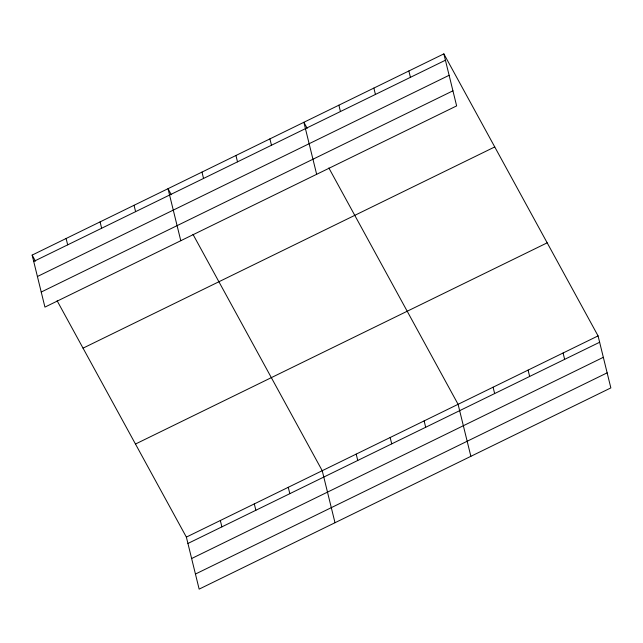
<?xml version="1.0" encoding="UTF-8"?>
<svg xmlns="http://www.w3.org/2000/svg" width="643" height="643" viewBox="0 0 643 643"><rect width="100%" height="100%" fill="white"/><g stroke="black" fill="none" stroke-linecap="round" stroke-linejoin="round"><path stroke-width="0.96" d="M443.855 53.875L456.634 105.894L44.93 307.105L32.15 255.094L443.855 53.875L598.07 335.895L610.85 387.906L199.145 589.125L186.366 537.106L57.123 300.763M33.709 261.452L445.414 60.233M37.415 276.514L449.119 75.303M41.224 292.043L452.929 90.824M83.043 348.152L494.748 146.942M135.472 444.04L547.185 242.829M186.366 537.106L598.07 335.895M187.933 543.464L599.638 342.253M191.63 558.534L603.335 357.315M195.44 574.054L607.153 372.844M307.177 128.319L303.874 122.291L316.653 174.309M328.854 167.96L458.089 404.302L470.869 456.321M171.311 194.725L168.016 188.688L180.787 240.707M192.988 234.357L322.231 470.708L335.003 522.719M32.15 255.094L35.445 261.122M563.075 352.999L564.642 359.357M528.08 370.095L529.647 376.46M493.085 387.199L494.652 393.564M408.86 70.979L410.427 77.337M373.864 88.083L375.432 94.441M424.131 420.908L425.69 427.265M338.869 105.187L340.436 111.544M390.164 437.505L391.724 443.863M356.198 454.103L357.757 460.46M269.907 138.888L271.475 145.246M235.941 155.493L237.508 161.851M288.265 487.306L289.824 493.663M201.982 172.091L203.542 178.449M254.298 503.903L255.858 510.261M220.332 520.509L221.891 526.866M134.049 205.294L135.609 211.651M100.083 221.891L101.642 228.249M66.116 238.489L67.676 244.846"/></g></svg>
